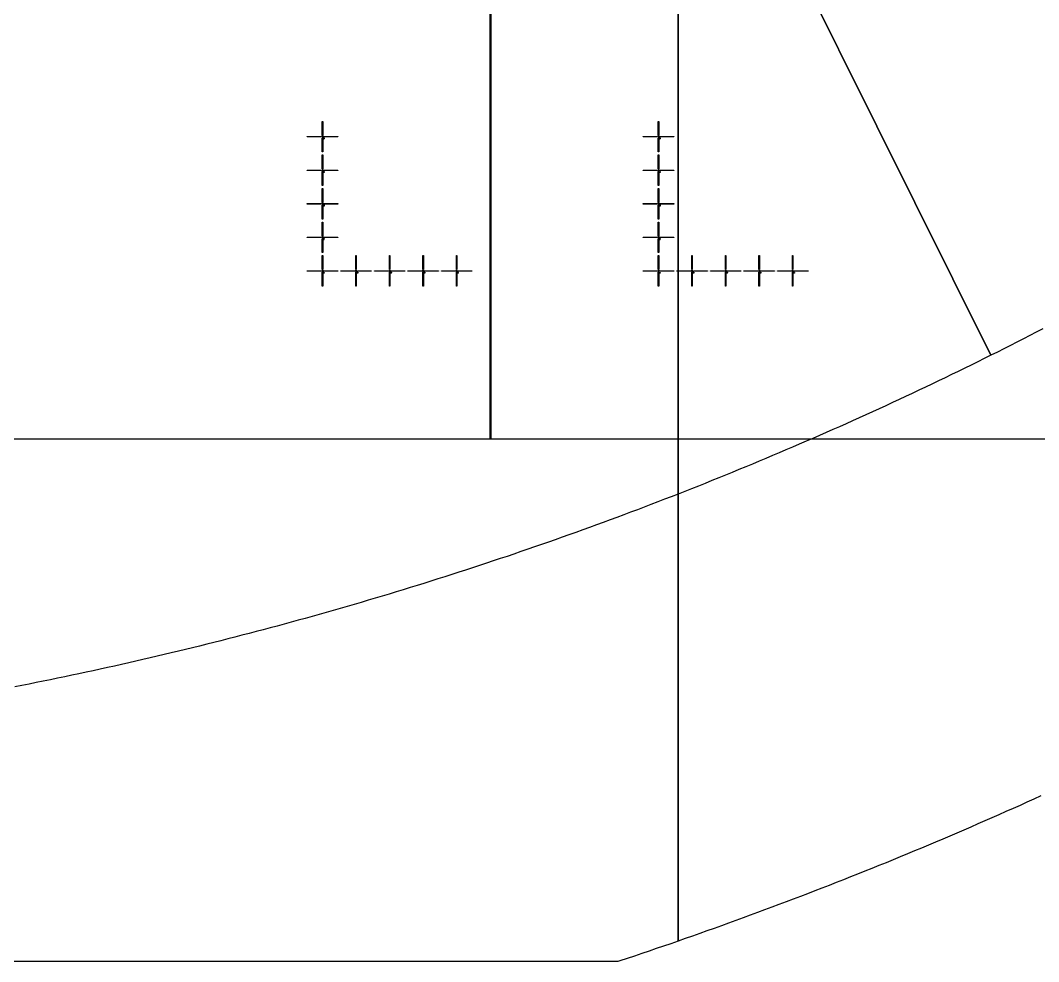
# Model space of a CAD drawing. Extents: x -25400 to 25400, y -24113 to 25400.
# Drawn here: x 4422 to 10492, y -24113 to -18503 of the extents above; entities that cross this region are included whole.
import ezdxf

# ---------------------------------------------------------------- set-up
doc = ezdxf.new("R2010")
doc.units = 0
for name, color, linetype in [('L0D0', 2, 'CONTINUOUS'), ('L1D0', 3, 'CONTINUOUS'), ('L3D0', 4, 'CONTINUOUS')]:
    doc.layers.add(name, color=color, linetype=linetype)

msp = doc.modelspace()

# ---------------------------------------------------------------- linework, layer by layer
at = {"layer": 'L0D0'}
msp.add_lwpolyline([(4251.735, -24112.788), (0, 0), (0, 14018.85), (7213, 14018.85), (7213, 14016), (8342.854, 14016), (8342.854, -23990.765), (8299.673, -24005.737), (8256.466, -24020.632), (8213.232, -24035.449), (8169.972, -24050.188), (8126.685, -24064.85), (8083.372, -24079.433), (8040.032, -24093.939), (7996.667, -24108.366), (7983.296, -24112.788)], close=True, dxfattribs=at)
for points in [[(10506.169, -23125.32), (10464.543, -23144.186), (10422.882, -23162.977), (10381.188, -23181.694), (10339.46, -23200.335), (10297.699, -23218.902), (10255.904, -23237.393), (10214.077, -23255.809), (10172.216, -23274.149), (10130.322, -23292.415), (10088.395, -23310.604), (10046.436, -23328.719), (10004.444, -23346.758), (9962.42, -23364.721), (9920.364, -23382.609), (9878.275, -23400.421), (9836.154, -23418.157), (9794.002, -23435.817), (9751.818, -23453.402), (9709.602, -23470.91), (9667.355, -23488.343), (9625.077, -23505.699), (9582.767, -23522.98), (9540.427, -23540.184), (9498.055, -23557.312), (9455.653, -23574.364), (9413.22, -23591.339), (9370.757, -23608.238), (9328.263, -23625.061), (9285.739, -23641.807), (9243.185, -23658.477), (9200.602, -23675.07), (9157.988, -23691.586), (9115.345, -23708.026), (9072.672, -23724.389), (9029.97, -23740.675), (8987.238, -23756.884), (8944.478, -23773.017), (8901.688, -23789.072), (8858.87, -23805.05), (8816.023, -23820.952), (8773.148, -23836.776), (8730.244, -23852.523), (8687.312, -23868.193), (8644.351, -23883.785), (8601.363, -23899.3), (8558.347, -23914.738), (8515.303, -23930.098), (8472.232, -23945.381), (8429.133, -23960.587), (8386.007, -23975.715), (8342.854, -23990.765), (8342.854, 14016)], [(0, 0), (10207.408, -20499.239), (10168.536, -20518.549), (10129.627, -20537.786), (10090.682, -20556.948), (10051.701, -20576.037), (10012.684, -20595.052), (9973.63, -20613.993), (9934.541, -20632.86), (9895.416, -20651.652), (9856.256, -20670.371), (9817.06, -20689.015), (9777.828, -20707.585), (9738.562, -20726.08), (9699.261, -20744.501), (9659.925, -20762.848), (9620.554, -20781.12), (9581.149, -20799.317), (9541.709, -20817.44), (9502.235, -20835.487), (9462.727, -20853.46), (9423.184, -20871.358), (9383.608, -20889.181), (9343.998, -20906.929), (9304.355, -20924.602), (9264.678, -20942.2), (9224.968, -20959.722), (9185.225, -20977.169), (9145.449, -20994.541), (9105.64, -21011.838), (9065.798, -21029.059), (9025.924, -21046.204), (8986.017, -21063.274), (8946.078, -21080.268), (8906.107, -21097.186), (8866.104, -21114.029), (8826.069, -21130.795), (8786.002, -21147.486), (8745.904, -21164.101), (8705.774, -21180.64), (8665.613, -21197.102), (8625.421, -21213.489), (8585.198, -21229.799), (8544.944, -21246.033), (8504.659, -21262.191), (8464.344, -21278.272), (8423.998, -21294.277), (8383.623, -21310.206), (8343.217, -21326.058), (8302.781, -21341.833), (8262.315, -21357.532), (8221.819, -21373.153), (8181.294, -21388.698), (8140.74, -21404.167), (8100.156, -21419.558), (8059.544, -21434.872), (8018.902, -21450.11), (7978.232, -21465.27), (7937.532, -21480.353), (7896.805, -21495.359), (7856.049, -21510.288), (7815.264, -21525.14), (7774.452, -21539.914), (7733.612, -21554.611), (7692.744, -21569.23), (7651.848, -21583.772), (7610.925, -21598.237), (7569.974, -21612.623), (7528.997, -21626.932), (7487.992, -21641.164), (7446.96, -21655.318), (7405.902, -21669.394), (7364.817, -21683.392), (7323.705, -21697.312), (7282.568, -21711.154), (7241.404, -21724.918), (7200.214, -21738.604), (7158.998, -21752.213), (7117.756, -21765.742), (7076.489, -21779.194), (7035.197, -21792.568), (6993.879, -21805.863), (6952.536, -21819.08), (6911.168, -21832.218), (6869.775, -21845.278), (6828.358, -21858.26), (6786.916, -21871.163), (6745.45, -21883.988), (6703.959, -21896.733), (6662.444, -21909.401), (6620.906, -21921.989), (6579.343, -21934.499), (6537.757, -21946.93), (6496.148, -21959.282), (6454.515, -21971.555), (6412.859, -21983.749), (6371.18, -21995.865), (6329.478, -22007.901), (6287.753, -22019.858), (6246.006, -22031.736), (6204.236, -22043.535), (6162.444, -22055.255), (6120.63, -22066.896), (6078.794, -22078.457), (6036.936, -22089.939), (5995.056, -22101.342), (5953.155, -22112.665), (5911.233, -22123.909), (5869.289, -22135.073), (5827.324, -22146.158), (5785.338, -22157.163), (5743.332, -22168.088), (5701.304, -22178.934), (5659.257, -22189.701), (5617.188, -22200.387), (5575.1, -22210.994), (5532.992, -22221.521), (5490.864, -22231.968), (5448.716, -22242.336), (5406.549, -22252.623), (5364.362, -22262.831), (5322.156, -22272.958), (5279.93, -22283.006), (5237.686, -22292.973), (5195.423, -22302.86), (5153.141, -22312.668), (5110.841, -22322.395), (5068.522, -22332.042), (5026.186, -22341.608), (4983.831, -22351.095), (4941.458, -22360.501), (4899.068, -22369.826), (4856.66, -22379.072), (4814.234, -22388.237), (4771.791, -22397.321), (4729.331, -22406.326), (4686.854, -22415.249), (4644.36, -22424.092), (4601.85, -22432.855), (4559.323, -22441.537), (4516.779, -22450.138), (4474.22, -22458.659), (4431.644, -22467.099), (4389.052, -22475.458)], [(10517.054, -20342.113), (10478.479, -20362.011), (10439.866, -20381.835), (10401.216, -20401.586), (10362.529, -20421.263), (10323.804, -20440.868), (10285.043, -20460.398), (10246.244, -20479.856), (10207.408, -20499.239), (0, 0)]]:
    msp.add_lwpolyline(points, dxfattribs=at)
at = {"layer": 'L1D0'}
for points in [[(6222.25, -19188.15), (6222.25, -19105.15), (6224.75, -19105.15), (6224.75, -19188.15)], [(8225.25, -19188.15), (8225.25, -19105.15), (8227.75, -19105.15), (8227.75, -19188.15)], [(6132.5, -19197.4), (6132.5, -19194.9), (6215.5, -19194.9), (6215.5, -19197.4)], [(6223.3, -19201.15), (6223.3, -19196.35), (6218.5, -19196.35), (6218.5, -19195.95), (6223.3, -19195.95), (6223.3, -19191.15), (6223.7, -19191.15), (6223.7, -19195.95), (6228.5, -19195.95), (6228.5, -19196.35), (6223.7, -19196.35), (6223.7, -19201.15)], [(6222.25, -19287.15), (6222.25, -19204.15), (6224.75, -19204.15), (6224.75, -19287.15)], [(6229.5, -19206.706), (6229.5, -19203.15), (6233.944, -19203.15), (6233.944, -19204.039), (6230.389, -19204.039), (6230.389, -19205.817), (6233.056, -19205.817), (6233.056, -19206.706)], [(6229.5, -19209.372), (6229.5, -19208.483), (6233.056, -19208.483), (6233.056, -19209.372)], [(6231.5, -19197.4), (6231.5, -19194.9), (6314.5, -19194.9), (6314.5, -19197.4)], [(6233.056, -19208.483), (6233.056, -19206.706), (6233.944, -19206.706), (6233.944, -19208.483)], [(8135.5, -19197.4), (8135.5, -19194.9), (8218.5, -19194.9), (8218.5, -19197.4)], [(8226.3, -19201.15), (8226.3, -19196.35), (8221.5, -19196.35), (8221.5, -19195.95), (8226.3, -19195.95), (8226.3, -19191.15), (8226.7, -19191.15), (8226.7, -19195.95), (8231.5, -19195.95), (8231.5, -19196.35), (8226.7, -19196.35), (8226.7, -19201.15)], [(8225.25, -19287.15), (8225.25, -19204.15), (8227.75, -19204.15), (8227.75, -19287.15)], [(8232.5, -19206.706), (8232.5, -19203.15), (8236.944, -19203.15), (8236.944, -19204.039), (8233.389, -19204.039), (8233.389, -19205.817), (8236.056, -19205.817), (8236.056, -19206.706)], [(8232.5, -19209.372), (8232.5, -19208.483), (8236.056, -19208.483), (8236.056, -19209.372)], [(8234.5, -19197.4), (8234.5, -19194.9), (8317.5, -19194.9), (8317.5, -19197.4)], [(8236.056, -19208.483), (8236.056, -19206.706), (8236.944, -19206.706), (8236.944, -19208.483)], [(6222.25, -19388.15), (6222.25, -19305.15), (6224.75, -19305.15), (6224.75, -19388.15)], [(8225.25, -19388.15), (8225.25, -19305.15), (8227.75, -19305.15), (8227.75, -19388.15)], [(6132.5, -19397.4), (6132.5, -19394.9), (6215.5, -19394.9), (6215.5, -19397.4)], [(6223.3, -19401.15), (6223.3, -19396.35), (6218.5, -19396.35), (6218.5, -19395.95), (6223.3, -19395.95), (6223.3, -19391.15), (6223.7, -19391.15), (6223.7, -19395.95), (6228.5, -19395.95), (6228.5, -19396.35), (6223.7, -19396.35), (6223.7, -19401.15)], [(6222.25, -19487.15), (6222.25, -19404.15), (6224.75, -19404.15), (6224.75, -19487.15)], [(6232.167, -19409.372), (6232.167, -19407.594), (6229.5, -19407.594), (6229.5, -19405.817), (6230.389, -19405.817), (6230.389, -19406.706), (6232.167, -19406.706), (6232.167, -19404.039), (6231.278, -19404.039), (6231.278, -19403.15), (6233.056, -19403.15), (6233.056, -19406.706), (6233.944, -19406.706), (6233.944, -19407.594), (6233.056, -19407.594), (6233.056, -19409.372)], [(6230.389, -19405.817), (6230.389, -19404.039), (6231.278, -19404.039), (6231.278, -19405.817)], [(6231.5, -19397.4), (6231.5, -19394.9), (6314.5, -19394.9), (6314.5, -19397.4)], [(8135.5, -19397.4), (8135.5, -19394.9), (8218.5, -19394.9), (8218.5, -19397.4)], [(8226.3, -19401.15), (8226.3, -19396.35), (8221.5, -19396.35), (8221.5, -19395.95), (8226.3, -19395.95), (8226.3, -19391.15), (8226.7, -19391.15), (8226.7, -19395.95), (8231.5, -19395.95), (8231.5, -19396.35), (8226.7, -19396.35), (8226.7, -19401.15)], [(8225.25, -19487.15), (8225.25, -19404.15), (8227.75, -19404.15), (8227.75, -19487.15)], [(8235.167, -19409.372), (8235.167, -19407.594), (8232.5, -19407.594), (8232.5, -19405.817), (8233.389, -19405.817), (8233.389, -19406.706), (8235.167, -19406.706), (8235.167, -19404.039), (8234.278, -19404.039), (8234.278, -19403.15), (8236.056, -19403.15), (8236.056, -19406.706), (8236.944, -19406.706), (8236.944, -19407.594), (8236.056, -19407.594), (8236.056, -19409.372)], [(8233.389, -19405.817), (8233.389, -19404.039), (8234.278, -19404.039), (8234.278, -19405.817)], [(8234.5, -19397.4), (8234.5, -19394.9), (8317.5, -19394.9), (8317.5, -19397.4)], [(6222.25, -19588.15), (6222.25, -19505.15), (6224.75, -19505.15), (6224.75, -19588.15)], [(8225.25, -19588.15), (8225.25, -19505.15), (8227.75, -19505.15), (8227.75, -19588.15)], [(6132.5, -19597.4), (6132.5, -19594.9), (6215.5, -19594.9), (6215.5, -19597.4)], [(6223.3, -19601.15), (6223.3, -19596.35), (6218.5, -19596.35), (6218.5, -19595.95), (6223.3, -19595.95), (6223.3, -19591.15), (6223.7, -19591.15), (6223.7, -19595.95), (6228.5, -19595.95), (6228.5, -19596.35), (6223.7, -19596.35), (6223.7, -19601.15)], [(6222.25, -19687.15), (6222.25, -19604.15), (6224.75, -19604.15), (6224.75, -19687.15)], [(6229.5, -19604.039), (6229.5, -19603.15), (6233.056, -19603.15), (6233.056, -19604.039)], [(6231.5, -19597.4), (6231.5, -19594.9), (6314.5, -19594.9), (6314.5, -19597.4)], [(6233.056, -19605.817), (6233.056, -19604.039), (6233.944, -19604.039), (6233.944, -19605.817)], [(8135.5, -19597.4), (8135.5, -19594.9), (8218.5, -19594.9), (8218.5, -19597.4)], [(8226.3, -19601.15), (8226.3, -19596.35), (8221.5, -19596.35), (8221.5, -19595.95), (8226.3, -19595.95), (8226.3, -19591.15), (8226.7, -19591.15), (8226.7, -19595.95), (8231.5, -19595.95), (8231.5, -19596.35), (8226.7, -19596.35), (8226.7, -19601.15)], [(8225.25, -19687.15), (8225.25, -19604.15), (8227.75, -19604.15), (8227.75, -19687.15)], [(8232.5, -19604.039), (8232.5, -19603.15), (8236.056, -19603.15), (8236.056, -19604.039)], [(8234.5, -19597.4), (8234.5, -19594.9), (8317.5, -19594.9), (8317.5, -19597.4)], [(8236.056, -19605.817), (8236.056, -19604.039), (8236.944, -19604.039), (8236.944, -19605.817)], [(6229.5, -19609.372), (6229.5, -19608.483), (6233.056, -19608.483), (6233.056, -19609.372)], [(6230.389, -19606.706), (6230.389, -19605.817), (6233.056, -19605.817), (6233.056, -19606.706)], [(6233.056, -19608.483), (6233.056, -19606.706), (6233.944, -19606.706), (6233.944, -19608.483)], [(8232.5, -19609.372), (8232.5, -19608.483), (8236.056, -19608.483), (8236.056, -19609.372)], [(8233.389, -19606.706), (8233.389, -19605.817), (8236.056, -19605.817), (8236.056, -19606.706)], [(8236.056, -19608.483), (8236.056, -19606.706), (8236.944, -19606.706), (8236.944, -19608.483)], [(6222.25, -19788.15), (6222.25, -19705.15), (6224.75, -19705.15), (6224.75, -19788.15)], [(8225.25, -19788.15), (8225.25, -19705.15), (8227.75, -19705.15), (8227.75, -19788.15)], [(6132.5, -19797.4), (6132.5, -19794.9), (6215.5, -19794.9), (6215.5, -19797.4)], [(6223.3, -19801.15), (6223.3, -19796.35), (6218.5, -19796.35), (6218.5, -19795.95), (6223.3, -19795.95), (6223.3, -19791.15), (6223.7, -19791.15), (6223.7, -19795.95), (6228.5, -19795.95), (6228.5, -19796.35), (6223.7, -19796.35), (6223.7, -19801.15)], [(6222.25, -19887.15), (6222.25, -19804.15), (6224.75, -19804.15), (6224.75, -19887.15)], [(6229.5, -19804.928), (6229.5, -19804.039), (6230.389, -19804.039), (6230.389, -19804.928)], [(6229.5, -19809.372), (6229.5, -19807.594), (6230.389, -19807.594), (6230.389, -19808.483), (6233.944, -19808.483), (6233.944, -19809.372)], [(6230.389, -19804.039), (6230.389, -19803.15), (6233.056, -19803.15), (6233.056, -19804.039)], [(6230.389, -19807.594), (6230.389, -19806.706), (6232.167, -19806.706), (6232.167, -19807.594)], [(6231.5, -19797.4), (6231.5, -19794.9), (6314.5, -19794.9), (6314.5, -19797.4)], [(6232.167, -19806.706), (6232.167, -19805.817), (6233.056, -19805.817), (6233.056, -19806.706)], [(6233.056, -19805.817), (6233.056, -19804.039), (6233.944, -19804.039), (6233.944, -19805.817)], [(8135.5, -19797.4), (8135.5, -19794.9), (8218.5, -19794.9), (8218.5, -19797.4)], [(8226.3, -19801.15), (8226.3, -19796.35), (8221.5, -19796.35), (8221.5, -19795.95), (8226.3, -19795.95), (8226.3, -19791.15), (8226.7, -19791.15), (8226.7, -19795.95), (8231.5, -19795.95), (8231.5, -19796.35), (8226.7, -19796.35), (8226.7, -19801.15)], [(8225.25, -19887.15), (8225.25, -19804.15), (8227.75, -19804.15), (8227.75, -19887.15)], [(8232.5, -19804.928), (8232.5, -19804.039), (8233.389, -19804.039), (8233.389, -19804.928)], [(8232.5, -19809.372), (8232.5, -19807.594), (8233.389, -19807.594), (8233.389, -19808.483), (8236.944, -19808.483), (8236.944, -19809.372)], [(8233.389, -19804.039), (8233.389, -19803.15), (8236.056, -19803.15), (8236.056, -19804.039)], [(8233.389, -19807.594), (8233.389, -19806.706), (8235.167, -19806.706), (8235.167, -19807.594)], [(8234.5, -19797.4), (8234.5, -19794.9), (8317.5, -19794.9), (8317.5, -19797.4)], [(8235.167, -19806.706), (8235.167, -19805.817), (8236.056, -19805.817), (8236.056, -19806.706)], [(8236.056, -19805.817), (8236.056, -19804.039), (8236.944, -19804.039), (8236.944, -19805.817)], [(6222.25, -19988.15), (6222.25, -19905.15), (6224.75, -19905.15), (6224.75, -19988.15)], [(6422.25, -19988.15), (6422.25, -19905.15), (6424.75, -19905.15), (6424.75, -19988.15)], [(6622.25, -19988.15), (6622.25, -19905.15), (6624.75, -19905.15), (6624.75, -19988.15)], [(6822.25, -19988.15), (6822.25, -19905.15), (6824.75, -19905.15), (6824.75, -19988.15)], [(7022.25, -19988.15), (7022.25, -19905.15), (7024.75, -19905.15), (7024.75, -19988.15)], [(8225.25, -19988.15), (8225.25, -19905.15), (8227.75, -19905.15), (8227.75, -19988.15)], [(8425.25, -19988.15), (8425.25, -19905.15), (8427.75, -19905.15), (8427.75, -19988.15)], [(8625.25, -19988.15), (8625.25, -19905.15), (8627.75, -19905.15), (8627.75, -19988.15)], [(8825.25, -19988.15), (8825.25, -19905.15), (8827.75, -19905.15), (8827.75, -19988.15)], [(9025.25, -19988.15), (9025.25, -19905.15), (9027.75, -19905.15), (9027.75, -19988.15)], [(6132.5, -19997.4), (6132.5, -19994.9), (6215.5, -19994.9), (6215.5, -19997.4)], [(6223.3, -20001.15), (6223.3, -19996.35), (6218.5, -19996.35), (6218.5, -19995.95), (6223.3, -19995.95), (6223.3, -19991.15), (6223.7, -19991.15), (6223.7, -19995.95), (6228.5, -19995.95), (6228.5, -19996.35), (6223.7, -19996.35), (6223.7, -20001.15)], [(6222.25, -20087.15), (6222.25, -20004.15), (6224.75, -20004.15), (6224.75, -20087.15)], [(6230.389, -20009.372), (6230.389, -20008.483), (6231.278, -20008.483), (6231.278, -20004.928), (6230.389, -20004.928), (6230.389, -20004.039), (6231.278, -20004.039), (6231.278, -20003.15), (6232.167, -20003.15), (6232.167, -20008.483), (6233.056, -20008.483), (6233.056, -20009.372)], [(6231.5, -19997.4), (6231.5, -19994.9), (6314.5, -19994.9), (6314.5, -19997.4)], [(6332.5, -19997.4), (6332.5, -19994.9), (6415.5, -19994.9), (6415.5, -19997.4)], [(6423.3, -20001.15), (6423.3, -19996.35), (6418.5, -19996.35), (6418.5, -19995.95), (6423.3, -19995.95), (6423.3, -19991.15), (6423.7, -19991.15), (6423.7, -19995.95), (6428.5, -19995.95), (6428.5, -19996.35), (6423.7, -19996.35), (6423.7, -20001.15)], [(6422.25, -20087.15), (6422.25, -20004.15), (6424.75, -20004.15), (6424.75, -20087.15)], [(6429.5, -20004.928), (6429.5, -20004.039), (6430.389, -20004.039), (6430.389, -20004.928)], [(6429.5, -20009.372), (6429.5, -20007.594), (6430.389, -20007.594), (6430.389, -20008.483), (6433.944, -20008.483), (6433.944, -20009.372)], [(6430.389, -20004.039), (6430.389, -20003.15), (6433.056, -20003.15), (6433.056, -20004.039)], [(6430.389, -20007.594), (6430.389, -20006.706), (6432.167, -20006.706), (6432.167, -20007.594)], [(6431.5, -19997.4), (6431.5, -19994.9), (6514.5, -19994.9), (6514.5, -19997.4)], [(6432.167, -20006.706), (6432.167, -20005.817), (6433.056, -20005.817), (6433.056, -20006.706)], [(6433.056, -20005.817), (6433.056, -20004.039), (6433.944, -20004.039), (6433.944, -20005.817)], [(6532.5, -19997.4), (6532.5, -19994.9), (6615.5, -19994.9), (6615.5, -19997.4)], [(6623.3, -20001.15), (6623.3, -19996.35), (6618.5, -19996.35), (6618.5, -19995.95), (6623.3, -19995.95), (6623.3, -19991.15), (6623.7, -19991.15), (6623.7, -19995.95), (6628.5, -19995.95), (6628.5, -19996.35), (6623.7, -19996.35), (6623.7, -20001.15)], [(6622.25, -20087.15), (6622.25, -20004.15), (6624.75, -20004.15), (6624.75, -20087.15)], [(6629.5, -20004.039), (6629.5, -20003.15), (6633.056, -20003.15), (6633.056, -20004.039)], [(6629.5, -20009.372), (6629.5, -20008.483), (6633.056, -20008.483), (6633.056, -20009.372)], [(6630.389, -20006.706), (6630.389, -20005.817), (6633.056, -20005.817), (6633.056, -20006.706)], [(6631.5, -19997.4), (6631.5, -19994.9), (6714.5, -19994.9), (6714.5, -19997.4)], [(6633.056, -20005.817), (6633.056, -20004.039), (6633.944, -20004.039), (6633.944, -20005.817)], [(6633.056, -20008.483), (6633.056, -20006.706), (6633.944, -20006.706), (6633.944, -20008.483)], [(6732.5, -19997.4), (6732.5, -19994.9), (6815.5, -19994.9), (6815.5, -19997.4)], [(6823.3, -20001.15), (6823.3, -19996.35), (6818.5, -19996.35), (6818.5, -19995.95), (6823.3, -19995.95), (6823.3, -19991.15), (6823.7, -19991.15), (6823.7, -19995.95), (6828.5, -19995.95), (6828.5, -19996.35), (6823.7, -19996.35), (6823.7, -20001.15)], [(6822.25, -20087.15), (6822.25, -20004.15), (6824.75, -20004.15), (6824.75, -20087.15)], [(6832.167, -20009.372), (6832.167, -20007.594), (6829.5, -20007.594), (6829.5, -20005.817), (6830.389, -20005.817), (6830.389, -20006.706), (6832.167, -20006.706), (6832.167, -20004.039), (6831.278, -20004.039), (6831.278, -20003.15), (6833.056, -20003.15), (6833.056, -20006.706), (6833.944, -20006.706), (6833.944, -20007.594), (6833.056, -20007.594), (6833.056, -20009.372)], [(6830.389, -20005.817), (6830.389, -20004.039), (6831.278, -20004.039), (6831.278, -20005.817)], [(6831.5, -19997.4), (6831.5, -19994.9), (6914.5, -19994.9), (6914.5, -19997.4)], [(6932.5, -19997.4), (6932.5, -19994.9), (7015.5, -19994.9), (7015.5, -19997.4)], [(7023.3, -20001.15), (7023.3, -19996.35), (7018.5, -19996.35), (7018.5, -19995.95), (7023.3, -19995.95), (7023.3, -19991.15), (7023.7, -19991.15), (7023.7, -19995.95), (7028.5, -19995.95), (7028.5, -19996.35), (7023.7, -19996.35), (7023.7, -20001.15)], [(7022.25, -20087.15), (7022.25, -20004.15), (7024.75, -20004.15), (7024.75, -20087.15)], [(7029.5, -20006.706), (7029.5, -20003.15), (7033.944, -20003.15), (7033.944, -20004.039), (7030.389, -20004.039), (7030.389, -20005.817), (7033.056, -20005.817), (7033.056, -20006.706)], [(7029.5, -20009.372), (7029.5, -20008.483), (7033.056, -20008.483), (7033.056, -20009.372)], [(7031.5, -19997.4), (7031.5, -19994.9), (7114.5, -19994.9), (7114.5, -19997.4)], [(7033.056, -20008.483), (7033.056, -20006.706), (7033.944, -20006.706), (7033.944, -20008.483)], [(8135.5, -19997.4), (8135.5, -19994.9), (8218.5, -19994.9), (8218.5, -19997.4)], [(8226.3, -20001.15), (8226.3, -19996.35), (8221.5, -19996.35), (8221.5, -19995.95), (8226.3, -19995.95), (8226.3, -19991.15), (8226.7, -19991.15), (8226.7, -19995.95), (8231.5, -19995.95), (8231.5, -19996.35), (8226.7, -19996.35), (8226.7, -20001.15)], [(8225.25, -20087.15), (8225.25, -20004.15), (8227.75, -20004.15), (8227.75, -20087.15)], [(8233.389, -20009.372), (8233.389, -20008.483), (8234.278, -20008.483), (8234.278, -20004.928), (8233.389, -20004.928), (8233.389, -20004.039), (8234.278, -20004.039), (8234.278, -20003.15), (8235.167, -20003.15), (8235.167, -20008.483), (8236.056, -20008.483), (8236.056, -20009.372)], [(8234.5, -19997.4), (8234.5, -19994.9), (8317.5, -19994.9), (8317.5, -19997.4)], [(8335.5, -19997.4), (8335.5, -19994.9), (8418.5, -19994.9), (8418.5, -19997.4)], [(8426.3, -20001.15), (8426.3, -19996.35), (8421.5, -19996.35), (8421.5, -19995.95), (8426.3, -19995.95), (8426.3, -19991.15), (8426.7, -19991.15), (8426.7, -19995.95), (8431.5, -19995.95), (8431.5, -19996.35), (8426.7, -19996.35), (8426.7, -20001.15)], [(8425.25, -20087.15), (8425.25, -20004.15), (8427.75, -20004.15), (8427.75, -20087.15)], [(8432.5, -20004.928), (8432.5, -20004.039), (8433.389, -20004.039), (8433.389, -20004.928)], [(8432.5, -20009.372), (8432.5, -20007.594), (8433.389, -20007.594), (8433.389, -20008.483), (8436.944, -20008.483), (8436.944, -20009.372)], [(8433.389, -20004.039), (8433.389, -20003.15), (8436.056, -20003.15), (8436.056, -20004.039)], [(8433.389, -20007.594), (8433.389, -20006.706), (8435.167, -20006.706), (8435.167, -20007.594)], [(8434.5, -19997.4), (8434.5, -19994.9), (8517.5, -19994.9), (8517.5, -19997.4)], [(8435.167, -20006.706), (8435.167, -20005.817), (8436.056, -20005.817), (8436.056, -20006.706)], [(8436.056, -20005.817), (8436.056, -20004.039), (8436.944, -20004.039), (8436.944, -20005.817)], [(8535.5, -19997.4), (8535.5, -19994.9), (8618.5, -19994.9), (8618.5, -19997.4)], [(8626.3, -20001.15), (8626.3, -19996.35), (8621.5, -19996.35), (8621.5, -19995.95), (8626.3, -19995.95), (8626.3, -19991.15), (8626.7, -19991.15), (8626.7, -19995.95), (8631.5, -19995.95), (8631.5, -19996.35), (8626.7, -19996.35), (8626.7, -20001.15)], [(8625.25, -20087.15), (8625.25, -20004.15), (8627.75, -20004.15), (8627.75, -20087.15)], [(8632.5, -20004.039), (8632.5, -20003.15), (8636.056, -20003.15), (8636.056, -20004.039)], [(8632.5, -20009.372), (8632.5, -20008.483), (8636.056, -20008.483), (8636.056, -20009.372)], [(8633.389, -20006.706), (8633.389, -20005.817), (8636.056, -20005.817), (8636.056, -20006.706)], [(8634.5, -19997.4), (8634.5, -19994.9), (8717.5, -19994.9), (8717.5, -19997.4)], [(8636.056, -20005.817), (8636.056, -20004.039), (8636.944, -20004.039), (8636.944, -20005.817)], [(8636.056, -20008.483), (8636.056, -20006.706), (8636.944, -20006.706), (8636.944, -20008.483)], [(8735.5, -19997.4), (8735.5, -19994.9), (8818.5, -19994.9), (8818.5, -19997.4)], [(8826.3, -20001.15), (8826.3, -19996.35), (8821.5, -19996.35), (8821.5, -19995.95), (8826.3, -19995.95), (8826.3, -19991.15), (8826.7, -19991.15), (8826.7, -19995.95), (8831.5, -19995.95), (8831.5, -19996.35), (8826.7, -19996.35), (8826.7, -20001.15)], [(8825.25, -20087.15), (8825.25, -20004.15), (8827.75, -20004.15), (8827.75, -20087.15)], [(8835.167, -20009.372), (8835.167, -20007.594), (8832.5, -20007.594), (8832.5, -20005.817), (8833.389, -20005.817), (8833.389, -20006.706), (8835.167, -20006.706), (8835.167, -20004.039), (8834.278, -20004.039), (8834.278, -20003.15), (8836.056, -20003.15), (8836.056, -20006.706), (8836.944, -20006.706), (8836.944, -20007.594), (8836.056, -20007.594), (8836.056, -20009.372)], [(8833.389, -20005.817), (8833.389, -20004.039), (8834.278, -20004.039), (8834.278, -20005.817)], [(8834.5, -19997.4), (8834.5, -19994.9), (8917.5, -19994.9), (8917.5, -19997.4)], [(8935.5, -19997.4), (8935.5, -19994.9), (9018.5, -19994.9), (9018.5, -19997.4)], [(9026.3, -20001.15), (9026.3, -19996.35), (9021.5, -19996.35), (9021.5, -19995.95), (9026.3, -19995.95), (9026.3, -19991.15), (9026.7, -19991.15), (9026.7, -19995.95), (9031.5, -19995.95), (9031.5, -19996.35), (9026.7, -19996.35), (9026.7, -20001.15)], [(9025.25, -20087.15), (9025.25, -20004.15), (9027.75, -20004.15), (9027.75, -20087.15)], [(9032.5, -20006.706), (9032.5, -20003.15), (9036.944, -20003.15), (9036.944, -20004.039), (9033.389, -20004.039), (9033.389, -20005.817), (9036.056, -20005.817), (9036.056, -20006.706)], [(9032.5, -20009.372), (9032.5, -20008.483), (9036.056, -20008.483), (9036.056, -20009.372)], [(9034.5, -19997.4), (9034.5, -19994.9), (9117.5, -19994.9), (9117.5, -19997.4)], [(9036.056, -20008.483), (9036.056, -20006.706), (9036.944, -20006.706), (9036.944, -20008.483)]]:
    msp.add_lwpolyline(points, close=True, dxfattribs=at)
at = {"layer": 'L3D0'}
for points in [[(-13785.5, 14018.85), (14229.5, 14018.85), (14229.5, 7015.85), (21232.5, 7015.85), (21232.5, -13996.15), (14229.5, -13996.15), (14229.5, -20999.15), (-13785.5, -20999.15)], [(-13785.5, -20996.15), (14226.5, -20996.15), (14226.5, -13996.15), (7226.5, -13996.15), (7226.5, -20996.15), (7223.5, -20996.15), (7223.5, -13996.15), (223.5, -13996.15), (223.5, -20996.15), (220.5, -20996.15), (220.5, -13996.15), (-6779.5, -13996.15)]]:
    msp.add_lwpolyline(points, dxfattribs=at)

doc.saveas('drawing.dxf')
